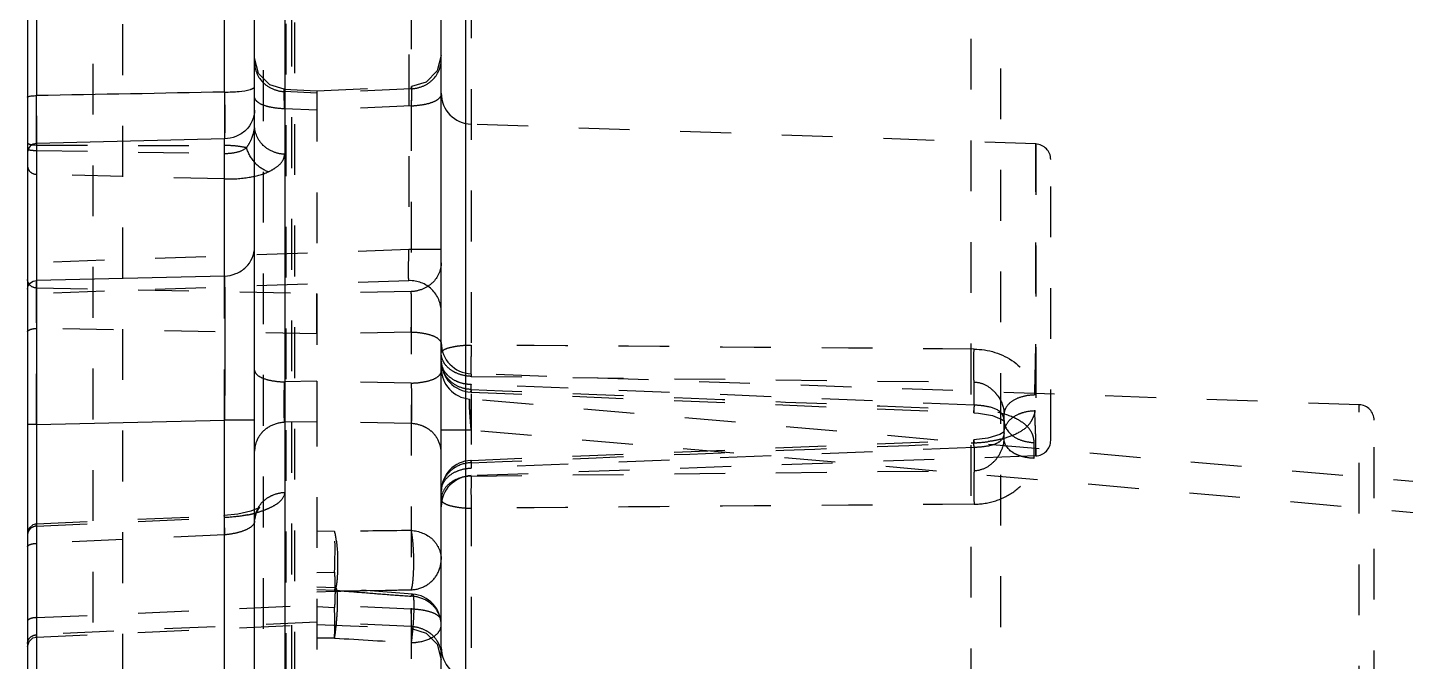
# Model space of a CAD drawing. Header units: millimetres. Extents: x -1265 to 1982, y -12197 to 1934.
# Drawn here: x 507.3 to 551.6, y -47.66 to -27.28 of the extents above; entities that cross this region are included whole.
import ezdxf

# ---------------------------------------------------------------- set-up
doc = ezdxf.new("R2010")
doc.units = ezdxf.units.MM
doc.header["$LTSCALE"] = 16.335
doc.linetypes.add('HIDDEN', pattern=[0.2, 0.1, -0.1])
doc.layers.get('0').update_dxf_attribs({"linetype": 'CONTINUOUS'})
doc.layers.add('DEFAULT_2', color=8, linetype='HIDDEN')

msp = doc.modelspace()

# ---------------------------------------------------------------- linework, layer by layer
at = {"color": 7, "linetype": 'Continuous'}
for p, q in [((520.598, -133.13), (520.598, 283.87)), ((514.598, -94.748), (514.598, 282.739)), ((515.572, 276.741), (515.572, -88.75)), ((513.633, -29.352), (513.633, -14.616)), ((521.384, -20.295), (521.384, -88.867)), ((507.298, -23.222), (507.298, -99.885)), ((507.587, -23.232), (507.587, -29.465)), ((513.633, -30.856), (507.587, -31.007)), ((507.587, -31.007), (507.587, -35.41)), ((513.633, -35.268), (513.633, -30.856)), ((513.633, -35.268), (507.587, -35.41)), ((507.587, -40.043), (507.298, -40.043)), ((507.587, -40.043), (513.633, -39.901)), ((507.587, -40.043), (507.587, -78.812)), ((514.598, -39.901), (513.633, -39.901)), ((513.633, -78.682), (513.633, -39.901))]:
    msp.add_line(p, q, dxfattribs=at)
for centre, radius, start, end in [((703.383, -30.377), 195.797, 179.92194, 180.07808), ((559.856, -30.63), 52.27, 180.0142, 180.4129), ((854.532, -36.529), 346.946, 179.8153, 179.93913), ((2326.186, -37.349), 1818.601, 179.962536, 180.08488)]:
    msp.add_arc(centre, radius, start, end, dxfattribs=at)
for points, knots in [([(507.298, -29.512), (507.298, -29.507), (507.312, -29.497), (507.357, -29.482), (507.403, -29.476), (507.438, -29.472)], [0, 0, 0, 0, 0.096003, 0.292019, 1, 1, 1, 1]), ([(507.586, -30.11), (507.586, -30.059), (507.586, -29.844), (507.587, -29.629), (507.587, -29.465)], [0, 0, 0, 0, 0.237794, 1, 1, 1, 1]), ([(513.633, -29.352), (513.789, -29.351), (514.066, -29.336), (514.344, -29.301), (514.461, -29.265)], [0, 0, 0, 0, 0.561044, 1, 1, 1, 1]), ([(513.633, -29.351), (513.636, -29.655), (513.638, -30.156), (513.638, -30.658), (513.633, -30.856)], [0, 0, 0, 0, 0.604649, 1, 1, 1, 1]), ([(514.598, -29.929), (514.598, -30.163), (514.428, -30.541), (514.005, -30.794), (513.756, -30.852), (513.633, -30.856)], [0, 0, 0, 0, 0.483041, 0.746594, 1, 1, 1, 1]), ([(507.587, -31.007), (507.513, -31.01), (507.364, -31.066), (507.298, -31.215), (507.298, -31.285)], [0, 0, 0, 0, 0.513131, 1, 1, 1, 1]), ([(513.633, -35.268), (513.756, -35.264), (514.005, -35.206), (514.428, -34.953), (514.598, -34.575), (514.598, -34.341)], [0, 0, 0, 0, 0.253406, 0.516959, 1, 1, 1, 1]), ([(507.298, -35.688), (507.298, -35.618), (507.364, -35.469), (507.513, -35.413), (507.587, -35.41)], [0, 0, 0, 0, 0.486641, 1, 1, 1, 1]), ([(513.633, -35.268), (513.64, -35.881), (513.64, -37.425), (513.637, -38.969), (513.633, -39.901)], [0, 0, 0, 0, 0.39684, 1, 1, 1, 1])]:
    msp.add_open_spline(points, degree=3, knots=knots, dxfattribs=at)
for points in [[(507.438, -29.472), (507.488, -29.468), (507.538, -29.465), (507.587, -29.465)], [(513.633, -29.351), (511.618, -29.39), (509.603, -29.428), (507.587, -29.465)]]:
    msp.add_open_spline(points, degree=3, dxfattribs=at)
at = {"layer": 'DEFAULT_2', "color": 8, "linetype": 'HIDDEN'}
for p, q in [((521.58, -112.561), (521.563, 212.786)), ((537.633, 50.769), (537.633, -53.43)), ((538.598, -53.09), (538.598, 50.836)), ((514.887, -102.155), (514.887, 21.895)), ((515.598, 21.854), (515.598, -102.115)), ((515.887, -84.284), (515.887, 4.024)), ((509.398, -2.306), (509.398, -50.673)), ((510.363, -51.674), (510.363, -6.709)), ((515.798, -48.13), (515.798, -7.13)), ((519.633, -13.274), (519.633, -57.486)), ((519.563, -18.343), (519.563, -34.416)), ((516.598, -29.309), (519.643, -29.17)), ((519.633, -29.244), (519.643, -29.17)), ((507.587, -31.007), (507.587, -29.465)), ((513.633, -29.352), (513.633, -30.856)), ((515.552, -29.261), (516.598, -29.309)), ((515.552, -29.261), (515.563, -29.335)), ((516.598, -29.382), (515.563, -29.335)), ((519.633, -29.244), (516.598, -29.382)), ((516.598, -29.309), (516.598, -57.38)), ((516.598, -29.309), (516.598, -29.934)), ((516.598, -29.934), (515.563, -29.887)), ((519.633, -29.796), (516.598, -29.934)), ((539.715, -31.019), (521.563, -30.385)), ((507.587, -31.061), (507.587, -31.228)), ((507.587, -31.228), (513.634, -31.321)), ((539.715, -31.019), (539.715, -41.053)), ((539.715, -32), (539.715, -31.019)), ((540.198, -40.553), (540.198, -31.519)), ((513.635, -32.143), (507.587, -31.996)), ((519.563, -34.416), (507.298, -34.845)), ((520.598, -34.416), (519.563, -34.416)), ((519.563, -35.416), (507.298, -35.844)), ((507.587, -40.043), (507.587, -35.41)), ((513.633, -39.901), (513.633, -35.268)), ((507.587, -35.651), (516.598, -35.825)), ((519.633, -35.767), (516.598, -35.825)), ((516.598, -37.126), (516.598, -35.825)), ((516.598, -37.126), (507.587, -36.952)), ((519.633, -37.068), (516.598, -37.126)), ((550.115, -39.407), (521.563, -38.41)), ((521.563, -38.493), (537.733, -38.678)), ((516.598, -38.651), (515.563, -38.67)), ((519.633, -38.709), (516.598, -38.651)), ((516.598, -38.651), (516.598, -39.952)), ((537.733, -39.418), (521.563, -38.749)), ((537.733, -39.418), (537.733, -38.678)), ((572.372, -43.672), (521.511, -39.223)), ((521.557, -38.998), (537.726, -39.667)), ((550.115, -59.242), (550.115, -39.407)), ((538.698, -40.518), (538.698, -39.701)), ((516.598, -39.952), (515.563, -39.971)), ((519.633, -40.01), (516.598, -39.952)), ((521.563, -40.228), (520.598, -40.228)), ((572.32, -44.669), (521.563, -40.228)), ((538.698, -39.918), (538.698, -39.917)), ((538.706, -39.942), (538.698, -39.918)), ((538.698, -40.301), (538.699, -40.296)), ((538.698, -40.305), (538.698, -40.301)), ((538.699, -40.296), (538.701, -40.29)), ((538.701, -40.29), (538.71, -40.267)), ((550.598, -48.941), (550.598, -39.907)), ((521.557, -41.196), (537.726, -40.534)), ((537.641, -40.634), (537.733, -40.63)), ((539.663, -41.13), (539.663, -40.621)), ((521.563, -41.27), (521.557, -41.196)), ((537.733, -40.783), (521.563, -41.445)), ((539.715, -41.053), (521.563, -41.687)), ((537.733, -40.783), (537.733, -41.522)), ((521.563, -41.701), (537.733, -41.522)), ((507.584, -43.239), (513.622, -42.964)), ((514.058, -42.922), (513.622, -42.964)), ((513.633, -43.036), (513.622, -42.964)), ((507.345, -43.377), (507.298, -43.538)), ((507.587, -43.311), (507.584, -43.239)), ((507.587, -43.311), (513.632, -43.036)), ((513.633, -43.589), (507.587, -43.863)), ((517.17, -43.484), (516.598, -43.473)), ((516.598, -44.803), (517.17, -44.785)), ((517.181, -45.299), (516.598, -45.273)), ((516.598, -45.346), (517.17, -45.372)), ((516.598, -45.419), (517.17, -45.401)), ((517.181, -45.299), (517.183, -45.309)), ((519.673, -45.494), (517.216, -45.302)), ((517.987, -45.385), (518.213, -45.38)), ((518.213, -45.38), (518.808, -45.37)), ((519.633, -45.564), (519.674, -45.494)), ((507.587, -46.253), (516.598, -45.843)), ((519.633, -45.981), (516.598, -45.843)), ((516.598, -45.843), (516.598, -46.468)), ((516.598, -45.898), (517.17, -45.924)), ((507.584, -46.878), (516.598, -46.468)), ((516.598, -46.395), (507.587, -46.805)), ((519.633, -46.533), (516.598, -46.395)), ((516.598, -46.468), (519.643, -46.606)), ((507.584, -46.878), (507.587, -46.805)), ((517.17, -46.912), (516.598, -46.917)), ((519.633, -46.533), (519.643, -46.606))]:
    msp.add_line(p, q, dxfattribs=at)
for points in [[(515.552, -29.261), (515.086, -29.121), (514.729, -28.756), (514.598, -28.262)], [(520.598, -28.171), (520.467, -28.666), (520.11, -29.03), (519.643, -29.17)], [(537.726, -39.667), (537.874, -39.676), (538.321, -39.755), (538.623, -39.877), (538.678, -39.916)], [(538.71, -40.267), (538.706, -40.272), (538.558, -40.366), (538.173, -40.483), (537.726, -40.534)], [(538.678, -39.916), (538.707, -39.944), (538.706, -39.942)], [(514.718, -42.737), (514.472, -42.831), (514.058, -42.922)], [(514.598, -43.152), (514.655, -42.873), (514.738, -42.739)], [(514.738, -42.739), (514.763, -42.713), (514.718, -42.737)], [(507.584, -43.239), (507.472, -43.266), (507.345, -43.377)], [(507.298, -47.177), (507.345, -47.016), (507.471, -46.906), (507.584, -46.878)], [(519.643, -46.606), (520.11, -46.747), (520.467, -47.111), (520.598, -47.605)]]:
    msp.add_lwpolyline(points, dxfattribs=at)
for centre, radius, start, end in [((521.598, -29.386), 1, 180, 268), ((519.602, -27.464), 2.332, 270.7673, 272.8289), ((408.929, -31.664), 104.705, 0.18791, 0.32687), ((539.698, -31.519), 0.5, 0, 88), ((519.598, -36.415), 1, 0, 92), ((521.598, -37.411), 1, 180, 268), ((546.396, -38.039), 24.839, 178.7251, 179.5802), ((521.598, -37.999), 1, 179.9999, 267.6576), ((521.598, -38.226), 1, 180, 265), ((530.279, -38.212), 8.721, 181.3598, 181.8462), ((521.597, -37.461), 1.289, 265.1825, 268.4913), ((550.098, -39.907), 0.5, 0, 88), ((537.543, -35.746), 4.888, 272.2212, 277.5864), ((537.856, -37.479), 3.125, 284.1629, 285.703), ((539.698, -40.553), 0.5, 272, 360), ((521.598, -42.195), 1, 92.3188, 180.0001), ((521.598, -42.686), 1, 92, 180), ((513.609, -39.075), 3.948, 281.2076, 284.7645), ((524.792, -517.702), 474.279, 90.6233, 90.92088), ((496.125, -44.005), 21.06, 357.8764, 359.7391), ((519.598, -46.491), 1, 0, 85.666), ((559.793, 657.829), 706.028, 266.538984, 266.739163), ((521.598, -47.212), 1, 180, 268)]:
    msp.add_arc(centre, radius, start, end, dxfattribs=at)
for points, knots in [([(519.633, -29.244), (519.756, -29.24), (520.005, -29.182), (520.428, -28.929), (520.598, -28.551), (520.598, -28.317)], [0, 0, 0, 0, 0.253406, 0.516959, 1, 1, 1, 1]), ([(514.598, -28.408), (514.598, -28.642), (514.768, -29.02), (515.19, -29.273), (515.44, -29.331), (515.563, -29.335)], [0, 0, 0, 0, 0.483041, 0.746594, 1, 1, 1, 1]), ([(514.461, -29.265), (514.496, -29.254), (514.545, -29.238), (514.598, -29.196), (514.598, -29.177)], [0, 0, 0, 0, 0.665277, 1, 1, 1, 1]), ([(519.643, -29.171), (519.647, -29.171), (519.644, -29.194), (519.649, -29.218), (519.646, -29.276), (519.647, -29.347), (519.644, -29.439), (519.64, -29.59), (519.636, -29.711), (519.633, -29.796)], [0, 0, 0, 0, 0.017417, 0.068701, 0.154074, 0.272226, 0.419639, 0.59257, 1, 1, 1, 1]), ([(514.735, -29.7), (514.714, -29.686), (514.652, -29.64), (514.598, -29.566), (514.598, -29.512)], [0, 0, 0, 0, 0.31754, 1, 1, 1, 1]), ([(515.563, -29.887), (515.56, -29.802), (515.556, -29.681), (515.552, -29.53), (515.549, -29.438), (515.549, -29.367), (515.547, -29.309), (515.552, -29.285), (515.549, -29.262), (515.553, -29.262)], [0, 0, 0, 0, 0.40743, 0.580361, 0.727774, 0.845926, 0.931299, 0.982583, 1, 1, 1, 1]), ([(520.598, -29.422), (520.598, -29.469), (520.524, -29.582), (520.327, -29.689), (520.045, -29.763), (519.83, -29.788), (519.717, -29.793)], [0, 0, 0, 0, 0.141301, 0.359732, 0.661585, 1, 1, 1, 1]), ([(515.088, -29.834), (515.053, -29.826), (514.931, -29.796), (514.81, -29.75), (514.735, -29.7)], [0, 0, 0, 0, 0.287144, 1, 1, 1, 1]), ([(514.514, -30.818), (514.528, -30.785), (514.573, -30.658), (514.598, -30.523), (514.598, -30.424)], [0, 0, 0, 0, 0.265481, 1, 1, 1, 1]), ([(515.563, -31.351), (515.44, -31.347), (515.19, -31.289), (514.768, -31.036), (514.598, -30.658), (514.598, -30.424)], [0, 0, 0, 0, 0.253406, 0.516959, 1, 1, 1, 1]), ([(507.587, -31.061), (507.519, -31.061), (507.424, -31.053), (507.33, -31.025), (507.298, -31), (507.298, -30.989)], [0, 0, 0, 0, 0.671088, 0.889481, 1, 1, 1, 1]), ([(514.337, -31.143), (514.356, -31.116), (514.424, -31.013), (514.48, -30.903), (514.514, -30.818)], [0, 0, 0, 0, 0.258824, 1, 1, 1, 1]), ([(507.298, -31.181), (507.298, -31.19), (507.335, -31.205), (507.39, -31.216), (507.484, -31.226), (507.551, -31.228), (507.587, -31.228)], [0, 0, 0, 0, 0.092456, 0.309379, 0.637388, 1, 1, 1, 1]), ([(507.587, -31.228), (507.587, -31.31), (507.586, -31.566), (507.585, -31.822), (507.587, -31.996)], [0, 0, 0, 0, 0.319336, 1, 1, 1, 1]), ([(513.635, -32.143), (513.629, -32.034), (513.628, -31.76), (513.631, -31.486), (513.634, -31.321)], [0, 0, 0, 0, 0.397992, 1, 1, 1, 1]), ([(514.337, -31.143), (514.232, -31.116), (513.997, -31.082), (513.761, -31.068), (513.633, -31.067)], [0, 0, 0, 0, 0.458058, 1, 1, 1, 1]), ([(513.634, -31.321), (513.766, -31.325), (514.012, -31.305), (514.248, -31.212), (514.337, -31.143)], [0, 0, 0, 0, 0.537407, 1, 1, 1, 1]), ([(515.042, -31.913), (514.88, -31.862), (514.574, -31.643), (514.394, -31.321), (514.337, -31.143)], [0, 0, 0, 0, 0.476349, 1, 1, 1, 1]), ([(515.042, -31.913), (515.119, -31.878), (515.283, -31.788), (515.491, -31.613), (515.563, -31.431), (515.563, -31.351)], [0, 0, 0, 0, 0.31744, 0.699109, 1, 1, 1, 1]), ([(507.298, -31.718), (507.298, -31.788), (507.364, -31.937), (507.513, -31.994), (507.587, -31.996)], [0, 0, 0, 0, 0.486869, 1, 1, 1, 1]), ([(513.635, -32.143), (513.898, -32.149), (514.377, -32.122), (514.847, -32.004), (515.042, -31.913)], [0, 0, 0, 0, 0.550665, 1, 1, 1, 1]), ([(539.689, -39.092), (539.689, -38.81), (539.706, -38.217), (539.723, -37.297), (539.715, -36.327), (539.714, -35.045), (539.716, -33.601), (539.715, -32.489), (539.715, -32)], [0, 0, 0, 0, 0.119184, 0.250832, 0.389394, 0.529593, 0.793027, 1, 1, 1, 1]), ([(519.563, -35.416), (519.561, -35.416), (519.559, -35.407), (519.555, -35.384), (519.551, -35.326), (519.549, -35.237), (519.548, -35.114), (519.549, -34.965), (519.553, -34.729), (519.559, -34.544), (519.563, -34.416)], [0, 0, 0, 0, 0.005863, 0.020803, 0.07813, 0.169929, 0.293308, 0.44464, 0.617565, 1, 1, 1, 1]), ([(520.598, -34.84), (520.598, -35.074), (520.428, -35.452), (520.005, -35.705), (519.756, -35.763), (519.633, -35.767)], [0, 0, 0, 0, 0.483041, 0.746594, 1, 1, 1, 1]), ([(507.587, -35.651), (507.513, -35.649), (507.364, -35.592), (507.298, -35.444), (507.298, -35.373)], [0, 0, 0, 0, 0.51313, 1, 1, 1, 1]), ([(507.587, -35.651), (507.582, -35.83), (507.583, -36.264), (507.585, -36.697), (507.587, -36.952)], [0, 0, 0, 0, 0.411997, 1, 1, 1, 1]), ([(519.633, -37.068), (519.642, -36.813), (519.65, -36.451), (519.645, -36.017), (519.639, -35.838), (519.633, -35.767)], [0, 0, 0, 0, 0.588071, 0.83494, 1, 1, 1, 1]), ([(507.298, -37.065), (507.298, -37.026), (507.382, -36.981), (507.48, -36.96), (507.551, -36.953), (507.587, -36.952)], [0, 0, 0, 0, 0.354742, 0.664855, 1, 1, 1, 1]), ([(519.633, -37.068), (519.753, -37.069), (519.985, -37.09), (520.293, -37.161), (520.512, -37.269), (520.598, -37.391), (520.598, -37.442)], [0, 0, 0, 0, 0.330807, 0.636907, 0.859447, 1, 1, 1, 1]), ([(520.636, -37.675), (520.682, -37.632), (520.832, -37.568), (520.985, -37.538), (521.079, -37.523)], [0, 0, 0, 0, 0.399282, 1, 1, 1, 1]), ([(521.079, -37.523), (521.117, -37.517), (521.277, -37.495), (521.439, -37.485), (521.563, -37.486)], [0, 0, 0, 0, 0.235987, 1, 1, 1, 1]), ([(537.733, -38.678), (537.73, -38.609), (537.723, -38.256), (537.726, -37.902), (537.733, -37.618)], [0, 0, 0, 0, 0.195195, 1, 1, 1, 1]), ([(537.733, -37.618), (538.184, -37.621), (539.051, -37.873), (539.637, -38.642), (539.686, -39.043)], [0, 0, 0, 0, 0.527485, 1, 1, 1, 1]), ([(520.598, -37.743), (520.598, -37.737), (520.603, -37.711), (520.621, -37.69), (520.636, -37.675)], [0, 0, 0, 0, 0.200182, 1, 1, 1, 1]), ([(521.563, -38.915), (521.437, -38.91), (521.185, -38.858), (520.865, -38.656), (520.649, -38.355), (520.598, -38.116), (520.598, -37.999)], [0, 0, 0, 0, 0.259778, 0.514121, 0.759829, 1, 1, 1, 1]), ([(520.598, -37.999), (520.598, -38.031), (520.609, -38.162), (520.667, -38.287), (520.726, -38.367)], [0, 0, 0, 0, 0.242877, 1, 1, 1, 1]), ([(521.561, -38.419), (521.56, -38.378), (521.557, -38.191), (521.556, -38.003), (521.558, -37.857)], [0, 0, 0, 0, 0.220056, 1, 1, 1, 1]), ([(514.598, -38.296), (514.598, -38.347), (514.684, -38.469), (514.903, -38.577), (515.211, -38.648), (515.442, -38.669), (515.563, -38.67)], [0, 0, 0, 0, 0.140553, 0.363093, 0.669193, 1, 1, 1, 1]), ([(519.633, -38.709), (519.753, -38.708), (519.985, -38.687), (520.293, -38.616), (520.512, -38.508), (520.598, -38.386), (520.598, -38.335)], [0, 0, 0, 0, 0.330807, 0.636907, 0.859447, 1, 1, 1, 1]), ([(521.078, -38.384), (521.042, -38.367), (520.91, -38.298), (520.792, -38.198), (520.726, -38.11)], [0, 0, 0, 0, 0.264382, 1, 1, 1, 1]), ([(520.726, -38.367), (520.747, -38.395), (520.846, -38.508), (520.974, -38.593), (521.078, -38.64)], [0, 0, 0, 0, 0.237611, 1, 1, 1, 1]), ([(521.563, -38.493), (521.521, -38.492), (521.355, -38.479), (521.191, -38.435), (521.078, -38.384)], [0, 0, 0, 0, 0.254041, 1, 1, 1, 1]), ([(515.563, -39.971), (515.556, -39.9), (515.551, -39.721), (515.546, -39.288), (515.553, -38.925), (515.563, -38.67)], [0, 0, 0, 0, 0.16506, 0.411929, 1, 1, 1, 1]), ([(519.633, -38.709), (519.642, -38.964), (519.65, -39.326), (519.645, -39.76), (519.639, -39.939), (519.633, -40.01)], [0, 0, 0, 0, 0.588071, 0.83494, 1, 1, 1, 1]), ([(521.078, -38.64), (521.109, -38.655), (521.241, -38.707), (521.382, -38.736), (521.489, -38.745)], [0, 0, 0, 0, 0.244656, 1, 1, 1, 1]), ([(521.557, -38.998), (521.556, -38.998), (521.558, -38.99), (521.556, -38.982), (521.557, -38.963), (521.557, -38.95), (521.557, -38.941)], [0, 0, 0, 0, 0.06334, 0.251859, 0.564531, 1, 1, 1, 1]), ([(521.557, -38.941), (521.557, -38.929), (521.559, -38.865), (521.561, -38.801), (521.563, -38.749)], [0, 0, 0, 0, 0.18811, 1, 1, 1, 1]), ([(521.563, -38.914), (521.562, -38.926), (521.561, -38.946), (521.561, -38.974), (521.556, -38.987), (521.559, -38.997), (521.557, -38.998)], [0, 0, 0, 0, 0.43061, 0.743219, 0.934155, 1, 1, 1, 1]), ([(537.733, -38.678), (537.854, -38.678), (538.105, -38.744), (538.305, -38.901), (538.392, -38.994)], [0, 0, 0, 0, 0.488534, 1, 1, 1, 1]), ([(521.511, -39.223), (521.509, -39.223), (521.507, -39.232), (521.504, -39.254), (521.504, -39.313), (521.506, -39.402), (521.512, -39.526), (521.521, -39.676), (521.537, -39.914), (521.552, -40.1), (521.563, -40.228)], [0, 0, 0, 0, 0.005572, 0.020271, 0.077316, 0.16904, 0.292482, 0.443957, 0.617079, 1, 1, 1, 1]), ([(521.563, -40.228), (521.552, -40.1), (521.537, -39.914), (521.521, -39.676), (521.512, -39.526), (521.506, -39.402), (521.504, -39.313), (521.504, -39.254), (521.507, -39.232), (521.509, -39.223), (521.511, -39.223)], [0, 0, 0, 0, 0.382918, 0.556041, 0.707517, 0.83096, 0.922684, 0.97973, 0.994428, 1, 1, 1, 1]), ([(537.733, -39.418), (537.732, -39.451), (537.729, -39.512), (537.728, -39.579), (537.725, -39.627), (537.728, -39.642), (537.722, -39.67), (537.726, -39.666)], [0, 0, 0, 0, 0.403673, 0.724151, 0.843941, 0.931835, 1, 1, 1, 1]), ([(538.091, -39.453), (538.062, -39.449), (537.943, -39.432), (537.824, -39.423), (537.733, -39.418)], [0, 0, 0, 0, 0.242584, 1, 1, 1, 1]), ([(538.392, -38.994), (538.439, -39.044), (538.597, -39.249), (538.698, -39.51), (538.698, -39.701)], [0, 0, 0, 0, 0.264837, 1, 1, 1, 1]), ([(539.698, -39.092), (539.574, -39.092), (539.33, -39.124), (539, -39.24), (538.767, -39.443), (538.698, -39.622), (538.698, -39.701)], [0, 0, 0, 0, 0.291198, 0.576124, 0.812314, 1, 1, 1, 1]), ([(537.726, -39.666), (537.727, -39.664), (537.726, -39.653), (537.729, -39.634), (537.73, -39.601), (537.732, -39.575), (537.733, -39.56)], [0, 0, 0, 0, 0.071912, 0.265914, 0.576984, 1, 1, 1, 1]), ([(539.663, -40.621), (539.663, -40.539), (539.633, -40.371), (539.499, -40.15), (539.296, -39.969), (538.945, -39.771), (538.415, -39.618), (537.967, -39.569), (537.733, -39.56)], [0, 0, 0, 0, 0.102708, 0.206584, 0.317595, 0.438394, 0.707398, 1, 1, 1, 1]), ([(538.625, -39.694), (538.599, -39.66), (538.45, -39.524), (538.245, -39.477), (538.091, -39.453)], [0, 0, 0, 0, 0.213932, 1, 1, 1, 1]), ([(538.698, -39.914), (538.698, -39.894), (538.692, -39.815), (538.66, -39.739), (538.625, -39.694)], [0, 0, 0, 0, 0.265399, 1, 1, 1, 1]), ([(538.698, -40.301), (538.699, -40.182), (538.808, -39.92), (539.034, -39.764), (539.167, -39.706)], [0, 0, 0, 0, 0.449257, 1, 1, 1, 1]), ([(539.167, -39.706), (539.21, -39.687), (539.38, -39.625), (539.563, -39.595), (539.698, -39.596)], [0, 0, 0, 0, 0.254191, 1, 1, 1, 1]), ([(539.689, -39.596), (539.689, -39.675), (539.624, -39.827), (539.553, -39.969), (539.505, -40.031)], [0, 0, 0, 0, 0.502725, 1, 1, 1, 1]), ([(539.715, -40.386), (539.713, -40.329), (539.702, -40.065), (539.689, -39.802), (539.689, -39.596)], [0, 0, 0, 0, 0.217711, 1, 1, 1, 1]), ([(515.563, -39.971), (515.402, -39.977), (515.155, -40.047), (514.883, -40.233), (514.778, -40.364), (514.735, -40.434)], [0, 0, 0, 0, 0.493749, 0.749443, 1, 1, 1, 1]), ([(520.128, -40.153), (520.09, -40.131), (519.934, -40.055), (519.761, -40.014), (519.633, -40.01)], [0, 0, 0, 0, 0.258895, 1, 1, 1, 1]), ([(520.598, -40.937), (520.598, -40.785), (520.527, -40.549), (520.336, -40.294), (520.201, -40.194), (520.128, -40.153)], [0, 0, 0, 0, 0.478147, 0.736336, 1, 1, 1, 1]), ([(538.698, -40.305), (538.698, -40.384), (538.638, -40.556), (538.39, -40.696), (538.082, -40.758), (537.854, -40.776), (537.733, -40.783)], [0, 0, 0, 0, 0.201163, 0.419007, 0.690077, 1, 1, 1, 1]), ([(538.698, -39.914), (538.698, -40.103), (538.903, -40.406), (539.3, -40.575), (539.541, -40.618), (539.663, -40.621)], [0, 0, 0, 0, 0.438254, 0.717055, 1, 1, 1, 1]), ([(539.505, -40.031), (539.416, -40.146), (539.154, -40.333), (538.861, -40.443), (538.702, -40.488)], [0, 0, 0, 0, 0.466349, 1, 1, 1, 1]), ([(514.735, -40.434), (514.713, -40.47), (514.637, -40.614), (514.598, -40.778), (514.598, -40.898)], [0, 0, 0, 0, 0.263448, 1, 1, 1, 1]), ([(537.733, -40.783), (537.732, -40.749), (537.73, -40.69), (537.727, -40.619), (537.727, -40.577), (537.725, -40.552), (537.727, -40.545), (537.725, -40.534), (537.726, -40.535)], [0, 0, 0, 0, 0.403751, 0.724307, 0.844053, 0.931802, 0.984043, 1, 1, 1, 1]), ([(537.726, -40.535), (537.728, -40.536), (537.726, -40.546), (537.73, -40.563), (537.73, -40.593), (537.732, -40.617), (537.733, -40.63)], [0, 0, 0, 0, 0.070423, 0.263242, 0.574473, 1, 1, 1, 1]), ([(537.733, -41.522), (537.858, -41.523), (538.114, -41.455), (538.424, -41.213), (538.633, -40.888), (538.698, -40.638), (538.698, -40.518)], [0, 0, 0, 0, 0.247117, 0.504242, 0.763042, 1, 1, 1, 1]), ([(538.62, -40.509), (538.586, -40.518), (538.443, -40.551), (538.298, -40.576), (538.189, -40.591)], [0, 0, 0, 0, 0.244825, 1, 1, 1, 1]), ([(539.663, -41.13), (539.542, -41.127), (539.36, -41.101), (539.132, -41.026), (538.877, -40.902), (538.698, -40.688), (538.698, -40.518)], [0, 0, 0, 0, 0.296912, 0.445235, 0.584292, 1, 1, 1, 1]), ([(539.716, -40.835), (539.717, -40.805), (539.72, -40.655), (539.719, -40.506), (539.715, -40.386)], [0, 0, 0, 0, 0.200891, 1, 1, 1, 1]), ([(521.557, -41.196), (521.556, -41.196), (521.558, -41.205), (521.556, -41.214), (521.557, -41.235), (521.558, -41.277), (521.56, -41.348), (521.562, -41.409), (521.563, -41.444)], [0, 0, 0, 0, 0.016388, 0.065173, 0.14603, 0.258549, 0.574545, 1, 1, 1, 1]), ([(537.733, -42.606), (537.968, -42.604), (538.437, -42.529), (539.058, -42.213), (539.519, -41.743), (539.663, -41.327), (539.663, -41.13)], [0, 0, 0, 0, 0.267035, 0.528858, 0.776894, 1, 1, 1, 1]), ([(539.715, -41.053), (539.715, -41.048), (539.714, -40.975), (539.715, -40.903), (539.716, -40.835)], [0, 0, 0, 0, 0.063121, 1, 1, 1, 1]), ([(520.598, -42.195), (520.598, -42.098), (520.654, -41.893), (520.876, -41.649), (521.193, -41.489), (521.437, -41.448), (521.563, -41.445)], [0, 0, 0, 0, 0.216788, 0.454235, 0.718387, 1, 1, 1, 1]), ([(521.058, -41.415), (521.023, -41.436), (520.894, -41.523), (520.786, -41.642), (520.726, -41.741)], [0, 0, 0, 0, 0.254543, 1, 1, 1, 1]), ([(537.733, -41.522), (537.73, -41.593), (537.723, -41.954), (537.725, -42.315), (537.733, -42.606)], [0, 0, 0, 0, 0.195786, 1, 1, 1, 1]), ([(521.563, -41.701), (521.437, -41.704), (521.193, -41.746), (520.876, -41.905), (520.654, -42.15), (520.598, -42.355), (520.598, -42.451)], [0, 0, 0, 0, 0.281613, 0.545765, 0.783212, 1, 1, 1, 1]), ([(521.563, -41.701), (521.561, -41.772), (521.554, -42.116), (521.557, -42.46), (521.563, -42.732)], [0, 0, 0, 0, 0.208313, 1, 1, 1, 1]), ([(514.707, -42.737), (514.747, -42.661), (514.849, -42.517), (514.991, -42.412), (515.067, -42.368)], [0, 0, 0, 0, 0.493673, 1, 1, 1, 1]), ([(515.563, -42.225), (515.563, -42.332), (515.449, -42.503), (515.231, -42.656), (515.084, -42.729), (515.002, -42.764)], [0, 0, 0, 0, 0.396124, 0.67007, 1, 1, 1, 1]), ([(515.067, -42.368), (515.106, -42.346), (515.262, -42.271), (515.435, -42.229), (515.563, -42.225)], [0, 0, 0, 0, 0.258535, 1, 1, 1, 1]), ([(520.598, -42.451), (520.598, -42.494), (520.698, -42.59), (520.904, -42.661), (521.209, -42.718), (521.439, -42.733), (521.563, -42.732)], [0, 0, 0, 0, 0.121425, 0.338676, 0.644021, 1, 1, 1, 1]), ([(513.622, -42.968), (513.619, -42.968), (513.622, -42.99), (513.617, -43.015), (513.619, -43.075), (513.619, -43.149), (513.622, -43.244), (513.626, -43.392), (513.63, -43.509), (513.633, -43.589)], [0, 0, 0, 0, 0.017452, 0.069561, 0.159002, 0.284368, 0.438635, 0.61432, 1, 1, 1, 1]), ([(514.377, -42.948), (514.317, -42.96), (514.071, -43.003), (513.821, -43.028), (513.632, -43.036)], [0, 0, 0, 0, 0.242984, 1, 1, 1, 1]), ([(514.598, -43.152), (514.598, -43.118), (514.608, -42.974), (514.655, -42.834), (514.707, -42.737)], [0, 0, 0, 0, 0.236307, 1, 1, 1, 1]), ([(515.002, -42.764), (514.973, -42.776), (514.846, -42.826), (514.716, -42.866), (514.616, -42.893)], [0, 0, 0, 0, 0.235219, 1, 1, 1, 1]), ([(507.587, -43.311), (507.515, -43.314), (507.414, -43.353), (507.352, -43.429), (507.339, -43.45)], [0, 0, 0, 0, 0.746907, 1, 1, 1, 1]), ([(507.584, -43.239), (507.581, -43.238), (507.587, -43.264), (507.58, -43.285), (507.584, -43.345), (507.583, -43.415), (507.584, -43.507), (507.585, -43.658), (507.586, -43.779), (507.587, -43.863)], [0, 0, 0, 0, 0.017133, 0.069428, 0.155383, 0.273078, 0.420513, 0.59414, 1, 1, 1, 1]), ([(514.598, -43.152), (514.598, -43.206), (514.511, -43.333), (514.296, -43.45), (513.991, -43.545), (513.758, -43.579), (513.633, -43.589)], [0, 0, 0, 0, 0.146278, 0.367344, 0.662648, 1, 1, 1, 1]), ([(507.339, -43.45), (507.332, -43.461), (507.31, -43.504), (507.298, -43.553), (507.298, -43.589)], [0, 0, 0, 0, 0.263455, 1, 1, 1, 1]), ([(517.229, -43.792), (517.225, -43.757), (517.211, -43.653), (517.193, -43.549), (517.17, -43.484)], [0, 0, 0, 0, 0.341481, 1, 1, 1, 1]), ([(517.185, -44.101), (517.185, -44.073), (517.185, -43.971), (517.184, -43.868), (517.183, -43.793)], [0, 0, 0, 0, 0.266901, 1, 1, 1, 1]), ([(517.23, -43.793), (517.265, -44.093), (517.279, -44.532), (517.251, -45.047), (517.223, -45.261), (517.201, -45.335)], [0, 0, 0, 0, 0.58489, 0.848196, 1, 1, 1, 1]), ([(519.714, -44.716), (519.723, -44.444), (519.716, -44.075), (519.676, -43.654), (519.649, -43.504), (519.633, -43.451)], [0, 0, 0, 0, 0.641118, 0.869735, 1, 1, 1, 1]), ([(519.633, -43.451), (519.879, -43.459), (520.262, -43.611), (520.546, -44.018), (520.598, -44.259), (520.598, -44.378)], [0, 0, 0, 0, 0.508046, 0.756794, 1, 1, 1, 1]), ([(507.298, -43.976), (507.298, -43.938), (507.382, -43.892), (507.48, -43.871), (507.551, -43.864), (507.587, -43.863)], [0, 0, 0, 0, 0.354741, 0.664855, 1, 1, 1, 1]), ([(519.685, -45.133), (519.688, -45.105), (519.703, -44.966), (519.71, -44.827), (519.714, -44.716)], [0, 0, 0, 0, 0.204606, 1, 1, 1, 1]), ([(520.118, -45.214), (520.262, -45.129), (520.508, -44.881), (520.598, -44.543), (520.598, -44.378)], [0, 0, 0, 0, 0.502156, 1, 1, 1, 1]), ([(517.17, -44.785), (517.171, -44.838), (517.175, -45.011), (517.177, -45.183), (517.175, -45.303)], [0, 0, 0, 0, 0.30784, 1, 1, 1, 1]), ([(519.633, -45.357), (519.646, -45.334), (519.667, -45.259), (519.678, -45.183), (519.685, -45.133)], [0, 0, 0, 0, 0.341981, 1, 1, 1, 1]), ([(517.183, -45.309), (517.189, -45.376), (517.178, -45.581), (517.175, -45.786), (517.17, -45.924)], [0, 0, 0, 0, 0.327595, 1, 1, 1, 1]), ([(517.17, -45.372), (517.173, -45.365), (517.181, -45.343), (517.191, -45.32), (517.202, -45.309)], [0, 0, 0, 0, 0.308856, 1, 1, 1, 1]), ([(517.17, -46.912), (517.191, -46.785), (517.229, -46.485), (517.26, -46.095), (517.269, -45.761), (517.269, -45.552), (517.255, -45.408), (517.243, -45.332), (517.23, -45.312)], [0, 0, 0, 0, 0.238644, 0.565106, 0.727175, 0.862293, 0.953506, 1, 1, 1, 1]), ([(517.201, -45.335), (517.198, -45.343), (517.191, -45.366), (517.181, -45.388), (517.17, -45.4)], [0, 0, 0, 0, 0.335904, 1, 1, 1, 1]), ([(517.175, -45.303), (517.175, -45.311), (517.174, -45.338), (517.173, -45.364), (517.172, -45.383)], [0, 0, 0, 0, 0.308885, 1, 1, 1, 1]), ([(519.674, -45.492), (519.679, -45.493), (519.69, -45.507), (519.702, -45.56), (519.715, -45.677), (519.72, -45.866), (519.714, -46.109), (519.701, -46.376), (519.677, -46.695), (519.652, -46.92), (519.633, -47.056)], [0, 0, 0, 0, 0.009509, 0.029448, 0.106577, 0.22963, 0.390721, 0.56893, 0.738406, 1, 1, 1, 1]), ([(517.17, -46.912), (517.172, -46.837), (517.178, -46.508), (517.176, -46.178), (517.17, -45.924)], [0, 0, 0, 0, 0.227284, 1, 1, 1, 1]), ([(519.643, -46.605), (519.647, -46.605), (519.644, -46.583), (519.649, -46.559), (519.646, -46.501), (519.647, -46.43), (519.644, -46.338), (519.64, -46.187), (519.636, -46.066), (519.633, -45.981)], [0, 0, 0, 0, 0.017417, 0.068701, 0.154074, 0.272226, 0.419639, 0.59257, 1, 1, 1, 1]), ([(520.598, -46.355), (520.598, -46.304), (520.512, -46.182), (520.293, -46.074), (519.985, -46.003), (519.753, -45.983), (519.633, -45.981)], [0, 0, 0, 0, 0.140553, 0.363093, 0.669193, 1, 1, 1, 1]), ([(520.47, -46.037), (520.407, -45.932), (520.292, -45.808), (520.154, -45.719), (520.118, -45.699)], [0, 0, 0, 0, 0.745246, 1, 1, 1, 1]), ([(520.598, -46.491), (520.598, -46.373), (520.563, -46.212), (520.49, -46.071), (520.47, -46.037)], [0, 0, 0, 0, 0.745996, 1, 1, 1, 1]), ([(507.587, -46.253), (507.551, -46.253), (507.48, -46.26), (507.382, -46.281), (507.298, -46.327), (507.298, -46.365)], [0, 0, 0, 0, 0.335145, 0.645258, 1, 1, 1, 1]), ([(507.587, -46.253), (507.586, -46.337), (507.585, -46.458), (507.584, -46.609), (507.583, -46.701), (507.583, -46.774), (507.584, -46.822), (507.583, -46.852), (507.585, -46.863), (507.581, -46.877), (507.584, -46.877)], [0, 0, 0, 0, 0.407304, 0.580243, 0.727709, 0.845953, 0.931443, 0.961401, 0.982818, 1, 1, 1, 1]), ([(520.355, -46.861), (520.424, -46.815), (520.543, -46.713), (520.598, -46.56), (520.598, -46.491)], [0, 0, 0, 0, 0.546609, 1, 1, 1, 1]), ([(507.298, -47.083), (507.298, -47.037), (507.325, -46.942), (507.396, -46.872), (507.438, -46.848)], [0, 0, 0, 0, 0.480554, 1, 1, 1, 1]), ([(519.633, -46.533), (519.672, -46.534), (519.837, -46.551), (519.997, -46.605), (520.107, -46.665)], [0, 0, 0, 0, 0.238939, 1, 1, 1, 1]), ([(519.633, -47.056), (519.701, -47.055), (519.95, -47.036), (520.202, -46.961), (520.355, -46.861)], [0, 0, 0, 0, 0.271176, 1, 1, 1, 1]), ([(520.461, -46.995), (520.483, -47.032), (520.558, -47.176), (520.598, -47.34), (520.598, -47.46)], [0, 0, 0, 0, 0.263448, 1, 1, 1, 1])]:
    msp.add_open_spline(points, degree=3, knots=knots, dxfattribs=at)
for points in [[(515.563, -29.887), (515.404, -29.885), (515.244, -29.868), (515.088, -29.834)], [(507.587, -31.061), (509.603, -31.064), (511.618, -31.065), (513.633, -31.067)], [(537.733, -37.618), (532.343, -37.574), (526.953, -37.53), (521.563, -37.486)], [(520.649, -37.978), (520.617, -37.905), (520.598, -37.823), (520.598, -37.743)], [(520.726, -38.11), (520.696, -38.069), (520.669, -38.025), (520.649, -37.978)], [(521.563, -38.914), (526.953, -39.13), (532.343, -39.345), (537.733, -39.56)], [(539.686, -39.043), (539.688, -39.059), (539.689, -39.076), (539.689, -39.092)], [(521.563, -41.27), (526.922, -41.057), (532.281, -40.845), (537.641, -40.634)], [(521.563, -41.269), (521.388, -41.276), (521.208, -41.326), (521.058, -41.415)], [(520.726, -41.741), (520.645, -41.875), (520.598, -42.038), (520.598, -42.195)], [(537.733, -42.606), (532.343, -42.648), (526.953, -42.69), (521.563, -42.732)], [(517.17, -45.372), (517.444, -45.394), (517.717, -45.416), (517.991, -45.437)], [(517.17, -45.4), (517.443, -45.395), (517.715, -45.389), (517.987, -45.385)], [(517.991, -45.437), (518.264, -45.459), (518.538, -45.48), (518.811, -45.502)], [(518.808, -45.37), (519.083, -45.365), (519.358, -45.361), (519.633, -45.357)], [(518.811, -45.502), (519.085, -45.523), (519.359, -45.544), (519.633, -45.564)], [(519.633, -45.357), (519.801, -45.351), (519.973, -45.3), (520.118, -45.214)], [(520.118, -45.699), (519.972, -45.617), (519.8, -45.57), (519.633, -45.564)], [(507.438, -46.848), (507.483, -46.822), (507.536, -46.807), (507.587, -46.805)], [(520.107, -46.665), (520.151, -46.688), (520.193, -46.714), (520.232, -46.744)], [(520.232, -46.744), (520.323, -46.812), (520.402, -46.899), (520.461, -46.995)]]:
    msp.add_open_spline(points, degree=3, dxfattribs=at)

doc.saveas('drawing.dxf')
